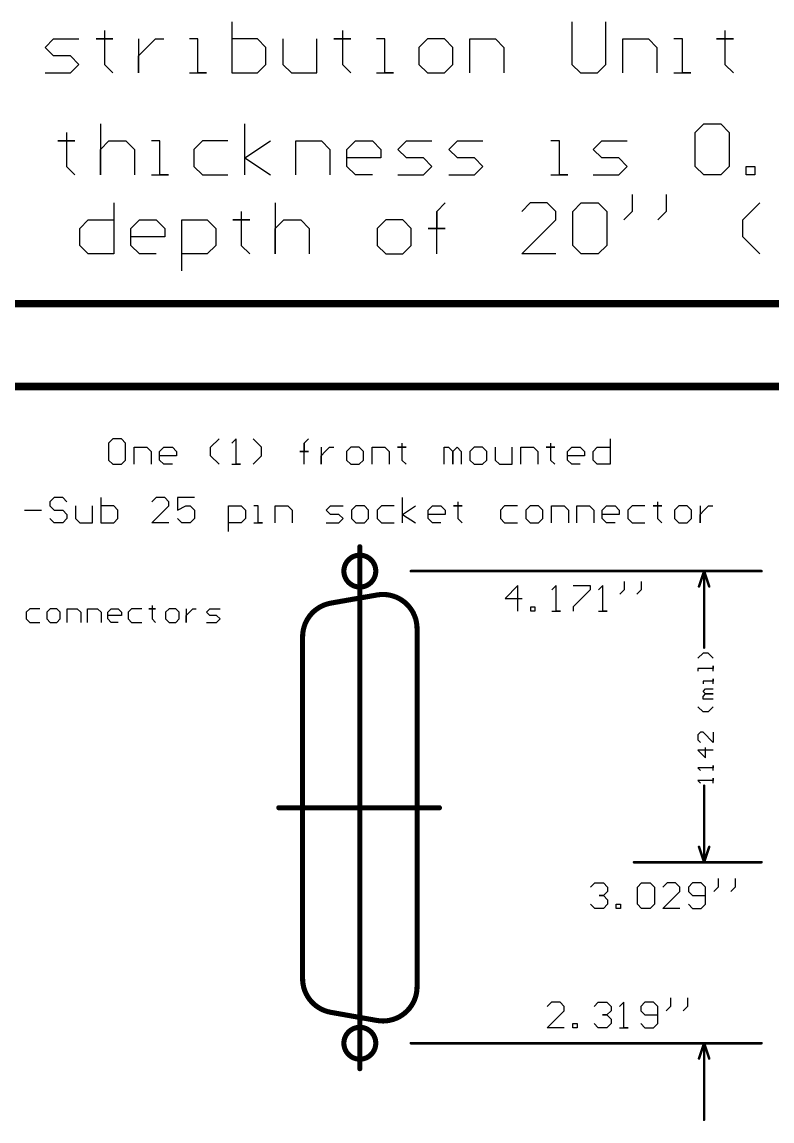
# Model space of a CAD drawing. Extents: x 0 to 21.5, y 0.4 to 8.3.
# Drawn here: x 8.675 to 11.616, y 4.014 to 8.325 of the extents above; entities that cross this region are included whole.
import ezdxf

# ---------------------------------------------------------------- set-up
doc = ezdxf.new("R2010")
doc.units = 0
doc.header["$MEASUREMENT"] = 0
for name, color, linetype in [('MECHANICAL1', 6, 'CONTINUOUS'), ('TOPLAYER', 1, 'CONTINUOUS'), ('TOPOVERLAY', 2, 'CONTINUOUS')]:
    doc.layers.add(name, color=color, linetype=linetype)

msp = doc.modelspace()

# ---------------------------------------------------------------- linework, layer by layer
at = {"layer": 'MECHANICAL1'}
for p, q in [((9.4986, 8.3249), (9.4986, 8.125)), ((10.8315, 8.3249), (10.8315, 8.1583)), ((10.9648, 8.1583), (10.9648, 8.3249)), ((8.9988, 8.2916), (8.9988, 8.2583)), ((9.9318, 8.2916), (9.9318, 8.2583)), ((11.4313, 8.2916), (11.4313, 8.2583)), ((8.7655, 8.225), (8.7988, 8.2583)), ((8.7988, 8.2583), (8.8988, 8.2583)), ((8.9988, 8.2583), (8.9655, 8.2583)), ((8.9655, 8.2583), (9.0321, 8.2583)), ((9.0321, 8.2583), (8.9988, 8.2583)), ((8.9988, 8.2583), (8.9988, 8.1583)), ((9.1321, 8.2583), (9.1321, 8.125)), ((9.1654, 8.225), (9.1987, 8.2583)), ((9.1987, 8.2583), (9.232, 8.2583)), ((9.3653, 8.2583), (9.332, 8.2583)), ((9.3653, 8.125), (9.3653, 8.2583)), ((9.5986, 8.2583), (9.4986, 8.2583)), ((9.6319, 8.225), (9.5986, 8.2583)), ((9.6985, 8.2583), (9.6985, 8.1583)), ((9.8318, 8.125), (9.8318, 8.2583)), ((9.9318, 8.2583), (9.8985, 8.2583)), ((9.8985, 8.2583), (9.9651, 8.2583)), ((9.9651, 8.2583), (9.9318, 8.2583)), ((9.9318, 8.2583), (9.9318, 8.1583)), ((10.0984, 8.2583), (10.0651, 8.2583)), ((10.0984, 8.125), (10.0984, 8.2583)), ((10.265, 8.2583), (10.2317, 8.225)), ((10.3317, 8.2583), (10.265, 8.2583)), ((10.365, 8.225), (10.3317, 8.2583)), ((10.4316, 8.125), (10.4316, 8.2583)), ((10.4316, 8.2583), (10.5316, 8.2583)), ((10.5316, 8.2583), (10.5649, 8.225)), ((11.0314, 8.125), (11.0314, 8.2583)), ((11.0314, 8.2583), (11.1314, 8.2583)), ((11.1314, 8.2583), (11.1647, 8.225)), ((11.2647, 8.2583), (11.2314, 8.2583)), ((11.2647, 8.125), (11.2647, 8.2583)), ((11.4313, 8.2583), (11.398, 8.2583)), ((11.398, 8.2583), (11.4646, 8.2583)), ((11.4646, 8.2583), (11.4313, 8.2583)), ((11.4313, 8.2583), (11.4313, 8.1583)), ((8.7988, 8.1916), (8.7655, 8.225)), ((8.8655, 8.1916), (8.7988, 8.1916)), ((8.8988, 8.1583), (8.8655, 8.1916)), ((9.1321, 8.1916), (9.1654, 8.225)), ((9.1321, 8.125), (9.1321, 8.1916)), ((9.6319, 8.1916), (9.6319, 8.225)), ((9.6319, 8.1583), (9.6319, 8.1916)), ((10.2317, 8.225), (10.2317, 8.1583)), ((10.365, 8.1583), (10.365, 8.225)), ((10.5649, 8.225), (10.5649, 8.125)), ((11.1647, 8.225), (11.1647, 8.125)), ((8.8655, 8.125), (8.8988, 8.1583)), ((8.9988, 8.1583), (9.0321, 8.125)), ((9.5986, 8.125), (9.6319, 8.1583)), ((9.6985, 8.1583), (9.7319, 8.125)), ((9.9318, 8.1583), (9.9651, 8.125)), ((10.2317, 8.1583), (10.265, 8.125)), ((10.3317, 8.125), (10.365, 8.1583)), ((10.8315, 8.1583), (10.8648, 8.125)), ((10.9315, 8.125), (10.9648, 8.1583)), ((11.4313, 8.1583), (11.4646, 8.125)), ((8.7655, 8.125), (8.8655, 8.125)), ((9.332, 8.125), (9.3986, 8.125)), ((9.3986, 8.125), (9.3653, 8.125)), ((9.4986, 8.125), (9.5986, 8.125)), ((9.7319, 8.125), (9.8318, 8.125)), ((10.0651, 8.125), (10.1317, 8.125)), ((10.1317, 8.125), (10.0984, 8.125)), ((10.265, 8.125), (10.3317, 8.125)), ((10.8648, 8.125), (10.9315, 8.125)), ((11.2314, 8.125), (11.298, 8.125)), ((11.298, 8.125), (11.2647, 8.125)), ((8.8496, 7.8916), (8.8496, 7.8583)), ((8.9829, 7.9249), (8.9829, 7.725)), ((9.5494, 7.725), (9.5494, 7.9249)), ((11.3155, 7.8916), (11.3488, 7.9249)), ((11.3155, 7.7583), (11.3155, 7.8916)), ((11.3488, 7.9249), (11.4154, 7.9249)), ((11.4154, 7.9249), (11.4488, 7.8916)), ((11.4488, 7.8916), (11.4488, 7.7583)), ((8.8496, 7.8583), (8.8163, 7.8583)), ((8.8163, 7.8583), (8.8829, 7.8583)), ((8.8829, 7.8583), (8.8496, 7.8583)), ((8.8496, 7.8583), (8.8496, 7.7583)), ((8.9829, 7.825), (9.0162, 7.8583)), ((9.0162, 7.8583), (9.0829, 7.8583)), ((9.0829, 7.8583), (9.1162, 7.825)), ((9.2162, 7.8583), (9.1828, 7.8583)), ((9.2162, 7.725), (9.2162, 7.8583)), ((9.3828, 7.8583), (9.3495, 7.825)), ((9.4827, 7.8583), (9.3828, 7.8583)), ((9.5494, 7.7916), (9.6494, 7.8583)), ((9.7493, 7.725), (9.7493, 7.8583)), ((9.7493, 7.8583), (9.8493, 7.8583)), ((9.8493, 7.8583), (9.8826, 7.825)), ((9.9493, 7.825), (9.9826, 7.8583)), ((9.9826, 7.8583), (10.0492, 7.8583)), ((10.0492, 7.8583), (10.0825, 7.825)), ((10.1492, 7.825), (10.1825, 7.8583)), ((10.1825, 7.8583), (10.2825, 7.8583)), ((10.3491, 7.825), (10.3825, 7.8583)), ((10.3825, 7.8583), (10.4824, 7.8583)), ((10.7823, 7.8583), (10.749, 7.8583)), ((10.7823, 7.725), (10.7823, 7.8583)), ((10.9156, 7.825), (10.9489, 7.8583)), ((10.9489, 7.8583), (11.0489, 7.8583)), ((8.9829, 7.725), (8.9829, 7.825)), ((9.1162, 7.825), (9.1162, 7.725)), ((9.3495, 7.825), (9.3495, 7.7583)), ((9.8826, 7.825), (9.8826, 7.725)), ((9.9493, 7.7583), (9.9493, 7.825)), ((10.0825, 7.825), (10.0825, 7.7916)), ((10.1825, 7.7916), (10.1492, 7.825)), ((10.3825, 7.7916), (10.3491, 7.825)), ((10.9489, 7.7916), (10.9156, 7.825)), ((9.5494, 7.7916), (9.6494, 7.725)), ((10.0825, 7.7916), (9.9493, 7.7916)), ((10.2492, 7.7916), (10.1825, 7.7916)), ((10.2825, 7.7583), (10.2492, 7.7916)), ((10.4491, 7.7916), (10.3825, 7.7916)), ((10.4824, 7.7583), (10.4491, 7.7916)), ((11.0156, 7.7916), (10.9489, 7.7916)), ((11.0489, 7.7583), (11.0156, 7.7916)), ((8.8496, 7.7583), (8.8829, 7.725)), ((9.1828, 7.725), (9.2495, 7.725)), ((9.2495, 7.725), (9.2162, 7.725)), ((9.3495, 7.7583), (9.3828, 7.725)), ((9.3828, 7.725), (9.4827, 7.725)), ((9.9826, 7.725), (9.9493, 7.7583)), ((10.0492, 7.725), (9.9826, 7.725)), ((10.1492, 7.725), (10.2492, 7.725)), ((10.2492, 7.725), (10.2825, 7.7583)), ((10.3491, 7.725), (10.4491, 7.725)), ((10.4491, 7.725), (10.4824, 7.7583)), ((10.749, 7.725), (10.8156, 7.725)), ((10.8156, 7.725), (10.7823, 7.725)), ((10.9156, 7.725), (11.0156, 7.725)), ((11.0156, 7.725), (11.0489, 7.7583)), ((11.3488, 7.725), (11.3155, 7.7583)), ((11.4154, 7.725), (11.3488, 7.725)), ((11.4488, 7.7583), (11.4154, 7.725)), ((11.5154, 7.725), (11.5154, 7.7583)), ((11.5154, 7.7583), (11.5487, 7.7583)), ((11.5487, 7.725), (11.5154, 7.725)), ((11.5487, 7.7583), (11.5487, 7.725)), ((11.0681, 7.6483), (11.0681, 7.5816)), ((11.2014, 7.6483), (11.2014, 7.5816)), ((9.0354, 7.6149), (9.0354, 7.415)), ((9.6685, 7.6149), (9.6685, 7.415)), ((10.3016, 7.5816), (10.335, 7.6149)), ((10.6682, 7.6149), (10.6349, 7.5816)), ((10.7348, 7.6149), (10.6682, 7.6149)), ((10.7682, 7.5816), (10.7348, 7.6149)), ((10.8348, 7.5816), (10.8681, 7.6149)), ((10.8681, 7.6149), (10.9348, 7.6149)), ((10.9348, 7.6149), (10.9681, 7.5816)), ((11.5013, 7.5483), (11.5679, 7.6149)), ((8.9021, 7.515), (8.9354, 7.5483)), ((8.9354, 7.5483), (9.0354, 7.5483)), ((9.102, 7.515), (9.1354, 7.5483)), ((9.1354, 7.5483), (9.202, 7.5483)), ((9.202, 7.5483), (9.2353, 7.515)), ((9.302, 7.3484), (9.302, 7.5483)), ((9.302, 7.5483), (9.4019, 7.5483)), ((9.4019, 7.5483), (9.4353, 7.515)), ((9.5352, 7.5483), (9.5019, 7.5483)), ((9.5019, 7.5483), (9.5685, 7.5483)), ((9.5352, 7.5816), (9.5352, 7.5483)), ((9.5685, 7.5483), (9.5352, 7.5483)), ((9.5352, 7.5483), (9.5352, 7.4483)), ((9.6685, 7.515), (9.7018, 7.5483)), ((9.7018, 7.5483), (9.7685, 7.5483)), ((9.7685, 7.5483), (9.8018, 7.515)), ((10.1017, 7.5483), (10.0684, 7.515)), ((10.1684, 7.5483), (10.1017, 7.5483)), ((10.2017, 7.515), (10.1684, 7.5483)), ((10.3016, 7.415), (10.3016, 7.5816)), ((10.3016, 7.5816), (10.3016, 7.515)), ((10.3016, 7.515), (10.3016, 7.5816)), ((10.6349, 7.415), (10.7682, 7.5483)), ((10.7682, 7.5483), (10.7682, 7.5816)), ((10.8348, 7.4483), (10.8348, 7.5816)), ((10.9681, 7.5816), (10.9681, 7.4483)), ((11.0681, 7.5816), (11.0347, 7.5483)), ((11.2014, 7.5816), (11.168, 7.5483)), ((11.5013, 7.4816), (11.5013, 7.5483)), ((8.9021, 7.4483), (8.9021, 7.515)), ((9.102, 7.4483), (9.102, 7.515)), ((9.2353, 7.515), (9.2353, 7.4816)), ((9.4353, 7.515), (9.4353, 7.4483)), ((9.6685, 7.415), (9.6685, 7.515)), ((9.8018, 7.515), (9.8018, 7.415)), ((10.0684, 7.515), (10.0684, 7.4483)), ((10.2017, 7.4483), (10.2017, 7.515)), ((10.3016, 7.515), (10.2683, 7.515)), ((10.2683, 7.515), (10.335, 7.515)), ((10.335, 7.515), (10.3016, 7.515)), ((9.2353, 7.4816), (9.102, 7.4816)), ((11.5679, 7.415), (11.5013, 7.4816)), ((8.9354, 7.415), (8.9021, 7.4483)), ((9.0354, 7.415), (8.9354, 7.415)), ((9.1354, 7.415), (9.102, 7.4483)), ((9.202, 7.415), (9.1354, 7.415)), ((9.4019, 7.415), (9.302, 7.415)), ((9.4353, 7.4483), (9.4019, 7.415)), ((9.5352, 7.4483), (9.5685, 7.415)), ((10.0684, 7.4483), (10.1017, 7.415)), ((10.1017, 7.415), (10.1684, 7.415)), ((10.1684, 7.415), (10.2017, 7.4483)), ((10.7682, 7.415), (10.6349, 7.415)), ((10.8681, 7.415), (10.8348, 7.4483)), ((10.9348, 7.415), (10.8681, 7.415)), ((10.9681, 7.4483), (10.9348, 7.415)), ((11.0365, 6.1306), (11.0365, 6.0973)), ((11.1032, 6.1306), (11.1032, 6.0973)), ((10.62, 6.114), (10.57, 6.064)), ((10.62, 6.014), (10.62, 6.114)), ((10.7699, 6.114), (10.7533, 6.0973)), ((10.7699, 6.014), (10.7699, 6.114)), ((10.8366, 6.114), (10.9032, 6.114)), ((10.9032, 6.0973), (10.8366, 6.0307)), ((10.9032, 6.114), (10.9032, 6.0973)), ((10.9532, 6.114), (10.9365, 6.0973)), ((10.9532, 6.014), (10.9532, 6.114)), ((11.0365, 6.0973), (11.0199, 6.0806)), ((11.1032, 6.0973), (11.0865, 6.0806)), ((10.57, 6.064), (10.6366, 6.064)), ((10.67, 6.014), (10.67, 6.0307)), ((10.67, 6.0307), (10.6866, 6.0307)), ((10.6866, 6.014), (10.67, 6.014)), ((10.6866, 6.0307), (10.6866, 6.014)), ((10.7533, 6.014), (10.7866, 6.014)), ((10.7866, 6.014), (10.7699, 6.014)), ((10.8366, 6.0307), (10.8366, 6.014)), ((10.9365, 6.014), (10.9699, 6.014)), ((10.9699, 6.014), (10.9532, 6.014)), ((11.346, 5.8489), (11.326, 5.8289)), ((11.366, 5.8489), (11.346, 5.8489)), ((11.386, 5.8289), (11.366, 5.8489)), ((11.386, 5.7889), (11.326, 5.7889)), ((11.326, 5.7889), (11.326, 5.7789)), ((11.386, 5.7789), (11.386, 5.7989)), ((11.386, 5.7989), (11.386, 5.7889)), ((11.386, 5.739), (11.346, 5.739)), ((11.346, 5.739), (11.346, 5.729)), ((11.386, 5.729), (11.386, 5.7489)), ((11.386, 5.7489), (11.386, 5.739)), ((11.346, 5.699), (11.356, 5.709)), ((11.356, 5.689), (11.346, 5.699)), ((11.356, 5.709), (11.386, 5.709)), ((11.346, 5.679), (11.356, 5.689)), ((11.346, 5.669), (11.346, 5.679)), ((11.386, 5.669), (11.346, 5.669)), ((11.356, 5.689), (11.386, 5.689)), ((11.386, 5.689), (11.356, 5.689)), ((11.346, 5.619), (11.326, 5.639)), ((11.366, 5.619), (11.346, 5.619)), ((11.386, 5.639), (11.366, 5.619)), ((11.336, 5.539), (11.326, 5.529)), ((11.326, 5.529), (11.326, 5.509)), ((11.346, 5.539), (11.336, 5.539)), ((11.386, 5.499), (11.346, 5.539)), ((11.386, 5.539), (11.386, 5.499)), ((11.326, 5.509), (11.336, 5.499)), ((11.356, 5.4391), (11.356, 5.479)), ((11.386, 5.469), (11.326, 5.469)), ((11.326, 5.469), (11.356, 5.4391)), ((11.386, 5.3991), (11.326, 5.3991)), ((11.326, 5.3991), (11.336, 5.3891)), ((11.386, 5.3891), (11.386, 5.4091)), ((11.386, 5.4091), (11.386, 5.3991)), ((11.386, 5.3491), (11.326, 5.3491)), ((11.326, 5.3491), (11.336, 5.3391)), ((11.386, 5.3391), (11.386, 5.3591)), ((11.386, 5.3591), (11.386, 5.3491)), ((11.4048, 4.9646), (11.4048, 4.9313)), ((11.4715, 4.9646), (11.4715, 4.9313)), ((10.905, 4.9313), (10.9217, 4.948)), ((10.9217, 4.948), (10.955, 4.948)), ((10.955, 4.948), (10.9716, 4.9313)), ((10.9716, 4.9146), (10.955, 4.898)), ((10.9716, 4.9313), (10.9716, 4.9146)), ((11.0883, 4.9313), (11.1049, 4.948)), ((11.0883, 4.8647), (11.0883, 4.9313)), ((11.1049, 4.948), (11.1383, 4.948)), ((11.1383, 4.948), (11.1549, 4.9313)), ((11.1549, 4.9313), (11.1549, 4.8647)), ((11.2049, 4.948), (11.1882, 4.9313)), ((11.1882, 4.848), (11.2549, 4.9146)), ((11.2382, 4.948), (11.2049, 4.948)), ((11.2549, 4.9313), (11.2382, 4.948)), ((11.2549, 4.9146), (11.2549, 4.9313)), ((11.3049, 4.948), (11.2882, 4.9313)), ((11.2882, 4.9313), (11.2882, 4.9146)), ((11.2882, 4.9146), (11.3049, 4.898)), ((11.3382, 4.948), (11.3049, 4.948)), ((11.3549, 4.9313), (11.3382, 4.948)), ((11.3549, 4.8647), (11.3549, 4.9313)), ((11.4048, 4.9313), (11.3882, 4.9146)), ((11.4715, 4.9313), (11.4548, 4.9146)), ((10.955, 4.898), (10.9383, 4.898)), ((10.9383, 4.898), (10.955, 4.898)), ((10.955, 4.898), (10.9716, 4.8813)), ((10.9716, 4.8813), (10.9716, 4.8647)), ((11.3049, 4.898), (11.3549, 4.898)), ((10.9217, 4.848), (10.905, 4.8647)), ((10.955, 4.848), (10.9217, 4.848)), ((10.9716, 4.8647), (10.955, 4.848)), ((11.005, 4.848), (11.005, 4.8647)), ((11.005, 4.8647), (11.0216, 4.8647)), ((11.0216, 4.848), (11.005, 4.848)), ((11.0216, 4.8647), (11.0216, 4.848)), ((11.1049, 4.848), (11.0883, 4.8647)), ((11.1383, 4.848), (11.1049, 4.848)), ((11.1549, 4.8647), (11.1383, 4.848)), ((11.2549, 4.848), (11.1882, 4.848)), ((11.2882, 4.8647), (11.3049, 4.848)), ((11.3049, 4.848), (11.3382, 4.848)), ((11.3382, 4.848), (11.3549, 4.8647)), ((11.2182, 4.4966), (11.2182, 4.4633)), ((11.2848, 4.4966), (11.2848, 4.4633)), ((10.7517, 4.48), (10.735, 4.4633)), ((10.735, 4.38), (10.8016, 4.4466)), ((10.785, 4.48), (10.7517, 4.48)), ((10.8016, 4.4633), (10.785, 4.48)), ((10.8016, 4.4466), (10.8016, 4.4633)), ((10.9183, 4.4633), (10.9349, 4.48)), ((10.9349, 4.48), (10.9683, 4.48)), ((10.9683, 4.48), (10.9849, 4.4633)), ((10.9849, 4.4466), (10.9683, 4.43)), ((10.9849, 4.4633), (10.9849, 4.4466)), ((11.0349, 4.48), (11.0182, 4.4633)), ((11.0349, 4.38), (11.0349, 4.48)), ((11.1182, 4.48), (11.1015, 4.4633)), ((11.1015, 4.4633), (11.1015, 4.4466)), ((11.1015, 4.4466), (11.1182, 4.43)), ((11.1515, 4.48), (11.1182, 4.48)), ((11.1682, 4.4633), (11.1515, 4.48)), ((11.1682, 4.3967), (11.1682, 4.4633)), ((11.2182, 4.4633), (11.2015, 4.4466)), ((11.2848, 4.4633), (11.2682, 4.4466)), ((10.9683, 4.43), (10.9516, 4.43)), ((10.9516, 4.43), (10.9683, 4.43)), ((10.9683, 4.43), (10.9849, 4.4133)), ((10.9849, 4.4133), (10.9849, 4.3967)), ((11.1182, 4.43), (11.1682, 4.43)), ((10.8016, 4.38), (10.735, 4.38)), ((10.835, 4.38), (10.835, 4.3967)), ((10.835, 4.3967), (10.8516, 4.3967)), ((10.8516, 4.38), (10.835, 4.38)), ((10.8516, 4.3967), (10.8516, 4.38)), ((10.9349, 4.38), (10.9183, 4.3967)), ((10.9683, 4.38), (10.9349, 4.38)), ((10.9849, 4.3967), (10.9683, 4.38)), ((11.0182, 4.38), (11.0516, 4.38)), ((11.0516, 4.38), (11.0349, 4.38)), ((11.1015, 4.3967), (11.1182, 4.38)), ((11.1182, 4.38), (11.1515, 4.38)), ((11.1515, 4.38), (11.1682, 4.3967))]:
    msp.add_line(p, q, dxfattribs=at)
for points, const_width in [([(2, 7.22), (18.73, 7.22)], 0.03), ([(2.12, 6.895), (18.61, 6.895)], 0.03), ([(10, 4.2192), (10, 6.2665)], 0.02), ([(10.2, 6.171), (11.575, 6.171)], 0.01), ([(11.33, 6.111), (11.35, 6.171)], 0.01), ([(11.34, 6.171), (11.36, 6.171)], 0.01), ([(11.35, 5.8709), (11.35, 6.171)], 0.01), ([(11.35, 6.171), (11.37, 6.111)], 0.01), ([(9.8862, 6.0454), (10.0673, 6.0773)], 0.02), ([(10.2244, 4.5402), (10.2244, 5.9455)], 0.02), ([(9.7756, 4.5721), (9.7756, 5.9136)], 0.02), ([(11.35, 5.029), (11.35, 5.3291)], 0.01), ([(9.6823, 5.2428), (10.3122, 5.2428)], 0.02), ([(11.33, 5.089), (11.35, 5.029)], 0.01), ([(11.35, 5.029), (11.37, 5.089)], 0.01), ([(11.075, 5.029), (11.575, 5.029)], 0.01), ([(11.34, 5.029), (11.36, 5.029)], 0.01), ([(9.8862, 4.4403), (10.0673, 4.4083)], 0.02), ([(10.2, 4.319), (11.575, 4.319)], 0.01), ([(11.33, 4.259), (11.35, 4.319)], 0.01), ([(11.34, 4.319), (11.36, 4.319)], 0.01), ([(11.35, 4.0189), (11.35, 4.319)], 0.01), ([(11.35, 4.319), (11.37, 4.259)], 0.01)]:
    msp.add_lwpolyline(points, dxfattribs=dict(at, const_width=const_width))
for points, const_width in [([(9.995, 6.2665, 1), (10.005, 6.2665, 1)], 0.01), ([(10.0625, 6.171, 1), (9.9375, 6.171, 1)], 0.02), ([(9.9325, 6.171, 1), (9.9425, 6.171, 1)], 0.01), ([(10.0575, 6.171, 1), (10.0675, 6.171, 1)], 0.01), ([(10.1975, 6.171, 1), (10.2025, 6.171, 1)], 0.005), ([(11.3375, 6.171, 1), (11.3425, 6.171, 1)], 0.005), ([(11.3475, 6.171, 1), (11.3525, 6.171, 1)], 0.005), ([(11.3475, 6.171, 1), (11.3525, 6.171, 1)], 0.005), ([(11.3475, 6.171, 1), (11.3525, 6.171, 1)], 0.005), ([(11.3575, 6.171, 1), (11.3625, 6.171, 1)], 0.005), ([(11.5725, 6.171, 1), (11.5775, 6.171, 1)], 0.005), ([(10.0623, 6.0773, 1), (10.0723, 6.0773, 1)], 0.01), ([(10.0623, 6.0773, 1), (10.0723, 6.0773, 1)], 0.01), ([(11.3275, 6.111, 1), (11.3325, 6.111, 1)], 0.005), ([(11.3675, 6.111, 1), (11.3725, 6.111, 1)], 0.005), ([(9.8812, 6.0454, 1), (9.8912, 6.0454, 1)], 0.01), ([(9.8812, 6.0454, 1), (9.8912, 6.0454, 1)], 0.01), ([(10.2194, 5.9455, 1), (10.2294, 5.9455, 1)], 0.01), ([(10.2194, 5.9455, 1), (10.2294, 5.9455, 1)], 0.01), ([(9.7706, 5.9136, 1), (9.7806, 5.9136, 1)], 0.01), ([(9.7706, 5.9136, 1), (9.7806, 5.9136, 1)], 0.01), ([(11.3475, 5.8709, 1), (11.3525, 5.8709, 1)], 0.005), ([(11.3475, 5.3291, 1), (11.3525, 5.3291, 1)], 0.005), ([(9.6773, 5.2428, 1), (9.6873, 5.2428, 1)], 0.01), ([(10.3072, 5.2428, 1), (10.3172, 5.2428, 1)], 0.01), ([(11.3275, 5.089, 1), (11.3325, 5.089, 1)], 0.005), ([(11.3675, 5.089, 1), (11.3725, 5.089, 1)], 0.005), ([(11.0725, 5.029, 1), (11.0775, 5.029, 1)], 0.005), ([(11.3375, 5.029, 1), (11.3425, 5.029, 1)], 0.005), ([(11.3475, 5.029, 1), (11.3525, 5.029, 1)], 0.005), ([(11.3475, 5.029, 1), (11.3525, 5.029, 1)], 0.005), ([(11.3475, 5.029, 1), (11.3525, 5.029, 1)], 0.005), ([(11.3575, 5.029, 1), (11.3625, 5.029, 1)], 0.005), ([(11.5725, 5.029, 1), (11.5775, 5.029, 1)], 0.005), ([(9.7706, 4.5721, 1), (9.7806, 4.5721, 1)], 0.01), ([(9.7706, 4.5721, 1), (9.7806, 4.5721, 1)], 0.01), ([(10.2194, 4.5402, 1), (10.2294, 4.5402, 1)], 0.01), ([(10.2194, 4.5402, 1), (10.2294, 4.5402, 1)], 0.01), ([(9.8812, 4.4403, 1), (9.8912, 4.4403, 1)], 0.01), ([(9.8812, 4.4403, 1), (9.8912, 4.4403, 1)], 0.01), ([(10.0623, 4.4083, 1), (10.0723, 4.4083, 1)], 0.01), ([(10.0623, 4.4083, 1), (10.0723, 4.4083, 1)], 0.01), ([(10.0625, 4.319, 1), (9.9375, 4.319, 1)], 0.02), ([(9.9325, 4.319, 1), (9.9425, 4.319, 1)], 0.01), ([(10.0575, 4.319, 1), (10.0675, 4.319, 1)], 0.01), ([(10.1975, 4.319, 1), (10.2025, 4.319, 1)], 0.005), ([(11.3375, 4.319, 1), (11.3425, 4.319, 1)], 0.005), ([(11.3475, 4.319, 1), (11.3525, 4.319, 1)], 0.005), ([(11.3475, 4.319, 1), (11.3525, 4.319, 1)], 0.005), ([(11.3475, 4.319, 1), (11.3525, 4.319, 1)], 0.005), ([(11.3575, 4.319, 1), (11.3625, 4.319, 1)], 0.005), ([(11.5725, 4.319, 1), (11.5775, 4.319, 1)], 0.005), ([(9.995, 4.2192, 1), (10.005, 4.2192, 1)], 0.01), ([(11.3275, 4.259, 1), (11.3325, 4.259, 1)], 0.005), ([(11.3675, 4.259, 1), (11.3725, 4.259, 1)], 0.005), ([(11.3475, 4.0189, 1), (11.3525, 4.0189, 1)], 0.005)]:
    msp.add_lwpolyline(points, format="xyb", close=True, dxfattribs=dict(at, const_width=const_width))
at = {"layer": 'MECHANICAL1', "const_width": 0.02}
for points in [[(10.0673, 6.0773, -0.466308), (10.2244, 5.9455)], [(9.7756, 5.9136, -0.36397), (9.8862, 6.0454)], [(9.8862, 4.4403, -0.36397), (9.7756, 4.5721)], [(10.2244, 4.5402, -0.466308), (10.0673, 4.4083)]]:
    msp.add_lwpolyline(points, format="xyb", dxfattribs=at)
at = {"layer": 'TOPLAYER'}
for p, q in [((9.1853, 6.0366), (9.1853, 6.0233)), ((8.7055, 6.0233), (8.6921, 6.01)), ((8.6921, 6.01), (8.6921, 5.9833)), ((8.7455, 6.0233), (8.7055, 6.0233)), ((8.7854, 6.0233), (8.7721, 6.01)), ((8.7721, 6.01), (8.7721, 5.9833)), ((8.8121, 6.0233), (8.7854, 6.0233)), ((8.8254, 6.01), (8.8121, 6.0233)), ((8.8254, 5.9833), (8.8254, 6.01)), ((8.8521, 5.97), (8.8521, 6.0233)), ((8.8521, 6.0233), (8.8921, 6.0233)), ((8.8921, 6.0233), (8.9054, 6.01)), ((8.9054, 6.01), (8.9054, 5.97)), ((8.9321, 5.97), (8.9321, 6.0233)), ((8.9321, 6.0233), (8.972, 6.0233)), ((8.972, 6.0233), (8.9854, 6.01)), ((8.9854, 6.01), (8.9854, 5.97)), ((9.012, 6.01), (9.0254, 6.0233)), ((9.012, 5.9833), (9.012, 6.01)), ((9.0654, 5.9967), (9.012, 5.9967)), ((9.0254, 6.0233), (9.052, 6.0233)), ((9.052, 6.0233), (9.0654, 6.01)), ((9.0654, 6.01), (9.0654, 5.9967)), ((9.1053, 6.0233), (9.092, 6.01)), ((9.092, 6.01), (9.092, 5.9833)), ((9.1453, 6.0233), (9.1053, 6.0233)), ((9.1853, 6.0233), (9.172, 6.0233)), ((9.172, 6.0233), (9.1986, 6.0233)), ((9.1986, 6.0233), (9.1853, 6.0233)), ((9.1853, 6.0233), (9.1853, 5.9833)), ((9.252, 6.0233), (9.2386, 6.01)), ((9.2386, 6.01), (9.2386, 5.9833)), ((9.2786, 6.0233), (9.252, 6.0233)), ((9.2919, 6.01), (9.2786, 6.0233)), ((9.2919, 5.9833), (9.2919, 6.01)), ((9.3186, 6.0233), (9.3186, 5.97)), ((9.3186, 5.9967), (9.3319, 6.01)), ((9.3186, 5.97), (9.3186, 5.9967)), ((9.3319, 6.01), (9.3453, 6.0233)), ((9.3453, 6.0233), (9.3586, 6.0233)), ((9.3986, 6.01), (9.4119, 6.0233)), ((9.4119, 5.9967), (9.3986, 6.01)), ((9.4119, 6.0233), (9.4519, 6.0233)), ((9.4386, 5.9967), (9.4119, 5.9967)), ((9.4519, 5.9833), (9.4386, 5.9967)), ((8.6921, 5.9833), (8.7055, 5.97)), ((8.7055, 5.97), (8.7455, 5.97)), ((8.7721, 5.9833), (8.7854, 5.97)), ((8.7854, 5.97), (8.8121, 5.97)), ((8.8121, 5.97), (8.8254, 5.9833)), ((9.0254, 5.97), (9.012, 5.9833)), ((9.052, 5.97), (9.0254, 5.97)), ((9.092, 5.9833), (9.1053, 5.97)), ((9.1053, 5.97), (9.1453, 5.97)), ((9.1853, 5.9833), (9.1986, 5.97)), ((9.2386, 5.9833), (9.252, 5.97)), ((9.252, 5.97), (9.2786, 5.97)), ((9.2786, 5.97), (9.2919, 5.9833)), ((9.3986, 5.97), (9.4386, 5.97)), ((9.4386, 5.97), (9.4519, 5.9833))]:
    msp.add_line(p, q, dxfattribs=at)
at = {"layer": 'TOPOVERLAY'}
for p, q in [((9.0317, 6.69), (9.015, 6.6733)), ((9.065, 6.69), (9.0317, 6.69)), ((9.0816, 6.6733), (9.065, 6.69)), ((9.4149, 6.6566), (9.4482, 6.69)), ((9.5148, 6.69), (9.4982, 6.6733)), ((9.5148, 6.59), (9.5148, 6.69)), ((9.6148, 6.6566), (9.5815, 6.69)), ((9.7814, 6.6733), (9.7981, 6.69)), ((10.981, 6.69), (10.981, 6.59)), ((9.015, 6.6733), (9.015, 6.6067)), ((9.0816, 6.6067), (9.0816, 6.6733)), ((9.115, 6.59), (9.115, 6.6566)), ((9.115, 6.6566), (9.165, 6.6566)), ((9.165, 6.6566), (9.1816, 6.64)), ((9.1816, 6.64), (9.1816, 6.59)), ((9.2149, 6.64), (9.2316, 6.6566)), ((9.2149, 6.6067), (9.2149, 6.64)), ((9.2316, 6.6566), (9.2649, 6.6566)), ((9.2649, 6.6566), (9.2816, 6.64)), ((9.2816, 6.64), (9.2816, 6.6233)), ((9.4149, 6.6233), (9.4149, 6.6566)), ((9.6148, 6.6233), (9.6148, 6.6566)), ((9.7814, 6.64), (9.7648, 6.64)), ((9.7648, 6.64), (9.7981, 6.64)), ((9.7814, 6.59), (9.7814, 6.6733)), ((9.7814, 6.6733), (9.7814, 6.64)), ((9.7814, 6.64), (9.7814, 6.6733)), ((9.7981, 6.64), (9.7814, 6.64)), ((9.8481, 6.6566), (9.8481, 6.59)), ((9.8481, 6.6233), (9.8647, 6.64)), ((9.8647, 6.64), (9.8814, 6.6566)), ((9.8814, 6.6566), (9.898, 6.6566)), ((9.9647, 6.6566), (9.948, 6.64)), ((9.948, 6.64), (9.948, 6.6067)), ((9.998, 6.6566), (9.9647, 6.6566)), ((10.0147, 6.64), (9.998, 6.6566)), ((10.0147, 6.6067), (10.0147, 6.64)), ((10.048, 6.59), (10.048, 6.6566)), ((10.048, 6.6566), (10.098, 6.6566)), ((10.098, 6.6566), (10.1146, 6.64)), ((10.1146, 6.64), (10.1146, 6.59)), ((10.1646, 6.6566), (10.148, 6.6566)), ((10.148, 6.6566), (10.1813, 6.6566)), ((10.1646, 6.6733), (10.1646, 6.6566)), ((10.1813, 6.6566), (10.1646, 6.6566)), ((10.1646, 6.6566), (10.1646, 6.6067)), ((10.3312, 6.59), (10.3312, 6.6566)), ((10.3312, 6.6566), (10.3479, 6.6566)), ((10.3479, 6.6566), (10.3646, 6.64)), ((10.3646, 6.64), (10.3812, 6.6566)), ((10.3646, 6.64), (10.3646, 6.59)), ((10.3646, 6.59), (10.3646, 6.64)), ((10.3812, 6.6566), (10.3979, 6.64)), ((10.3979, 6.64), (10.3979, 6.59)), ((10.4479, 6.6566), (10.4312, 6.64)), ((10.4312, 6.64), (10.4312, 6.6067)), ((10.4812, 6.6566), (10.4479, 6.6566)), ((10.4979, 6.64), (10.4812, 6.6566)), ((10.4979, 6.6067), (10.4979, 6.64)), ((10.5312, 6.6566), (10.5312, 6.6067)), ((10.5978, 6.59), (10.5978, 6.6566)), ((10.6311, 6.59), (10.6311, 6.6566)), ((10.6311, 6.6566), (10.6811, 6.6566)), ((10.6811, 6.6566), (10.6978, 6.64)), ((10.6978, 6.64), (10.6978, 6.59)), ((10.7478, 6.6566), (10.7311, 6.6566)), ((10.7311, 6.6566), (10.7644, 6.6566)), ((10.7478, 6.6733), (10.7478, 6.6566)), ((10.7644, 6.6566), (10.7478, 6.6566)), ((10.7478, 6.6566), (10.7478, 6.6067)), ((10.8144, 6.64), (10.8311, 6.6566)), ((10.8144, 6.6067), (10.8144, 6.64)), ((10.8311, 6.6566), (10.8644, 6.6566)), ((10.8644, 6.6566), (10.8811, 6.64)), ((10.8811, 6.64), (10.8811, 6.6233)), ((10.9144, 6.64), (10.931, 6.6566)), ((10.9144, 6.6067), (10.9144, 6.64)), ((10.931, 6.6566), (10.981, 6.6566)), ((9.015, 6.6067), (9.0317, 6.59)), ((9.065, 6.59), (9.0816, 6.6067)), ((9.2816, 6.6233), (9.2149, 6.6233)), ((9.2316, 6.59), (9.2149, 6.6067)), ((9.4482, 6.59), (9.4149, 6.6233)), ((9.5815, 6.59), (9.6148, 6.6233)), ((9.8481, 6.59), (9.8481, 6.6233)), ((9.948, 6.6067), (9.9647, 6.59)), ((9.998, 6.59), (10.0147, 6.6067)), ((10.1646, 6.6067), (10.1813, 6.59)), ((10.4312, 6.6067), (10.4479, 6.59)), ((10.4812, 6.59), (10.4979, 6.6067)), ((10.5312, 6.6067), (10.5478, 6.59)), ((10.7478, 6.6067), (10.7644, 6.59)), ((10.8811, 6.6233), (10.8144, 6.6233)), ((10.8311, 6.59), (10.8144, 6.6067)), ((10.931, 6.59), (10.9144, 6.6067)), ((9.0317, 6.59), (9.065, 6.59)), ((9.2649, 6.59), (9.2316, 6.59)), ((9.4982, 6.59), (9.5315, 6.59)), ((9.5315, 6.59), (9.5148, 6.59)), ((9.9647, 6.59), (9.998, 6.59)), ((10.4479, 6.59), (10.4812, 6.59)), ((10.5478, 6.59), (10.5978, 6.59)), ((10.8644, 6.59), (10.8311, 6.59)), ((10.981, 6.59), (10.931, 6.59)), ((8.8016, 6.46), (8.7849, 6.4433)), ((8.7849, 6.4433), (8.7849, 6.4266)), ((8.7849, 6.4266), (8.8016, 6.41)), ((8.8349, 6.46), (8.8016, 6.46)), ((8.8516, 6.4433), (8.8349, 6.46)), ((8.8849, 6.4266), (8.8849, 6.3767)), ((8.9515, 6.36), (8.9515, 6.4266)), ((8.9849, 6.46), (8.9849, 6.36)), ((9.0349, 6.4266), (8.9849, 6.4266)), ((9.0515, 6.41), (9.0349, 6.4266)), ((9.2015, 6.46), (9.1848, 6.4433)), ((9.1848, 6.36), (9.2515, 6.4266)), ((9.2348, 6.46), (9.2015, 6.46)), ((9.2515, 6.4433), (9.2348, 6.46)), ((9.2515, 6.4266), (9.2515, 6.4433)), ((9.3514, 6.46), (9.2848, 6.46)), ((9.2848, 6.46), (9.2848, 6.41)), ((9.2848, 6.41), (9.3181, 6.4266)), ((9.3181, 6.4266), (9.3348, 6.4266)), ((9.3348, 6.4266), (9.3514, 6.41)), ((9.4847, 6.3267), (9.4847, 6.4266)), ((9.4847, 6.4266), (9.5347, 6.4266)), ((9.5347, 6.4266), (9.5514, 6.41)), ((9.6013, 6.4266), (9.5847, 6.4266)), ((9.6013, 6.36), (9.6013, 6.4266)), ((9.668, 6.36), (9.668, 6.4266)), ((9.668, 6.4266), (9.718, 6.4266)), ((9.718, 6.4266), (9.7346, 6.41)), ((9.8679, 6.41), (9.8846, 6.4266)), ((9.8846, 6.4266), (9.9346, 6.4266)), ((9.9845, 6.4266), (9.9679, 6.41)), ((10.0179, 6.4266), (9.9845, 6.4266)), ((10.0345, 6.41), (10.0179, 6.4266)), ((10.0845, 6.4266), (10.0679, 6.41)), ((10.1345, 6.4266), (10.0845, 6.4266)), ((10.1678, 6.36), (10.1678, 6.46)), ((10.1678, 6.3933), (10.2178, 6.4266)), ((10.2678, 6.41), (10.2845, 6.4266)), ((10.2845, 6.4266), (10.3178, 6.4266)), ((10.3178, 6.4266), (10.3344, 6.41)), ((10.3844, 6.4266), (10.3678, 6.4266)), ((10.3678, 6.4266), (10.4011, 6.4266)), ((10.3844, 6.4433), (10.3844, 6.4266)), ((10.4011, 6.4266), (10.3844, 6.4266)), ((10.3844, 6.4266), (10.3844, 6.3767)), ((10.5677, 6.4266), (10.551, 6.41)), ((10.6177, 6.4266), (10.5677, 6.4266)), ((10.6677, 6.4266), (10.651, 6.41)), ((10.701, 6.4266), (10.6677, 6.4266)), ((10.7176, 6.41), (10.701, 6.4266)), ((10.751, 6.36), (10.751, 6.4266)), ((10.751, 6.4266), (10.801, 6.4266)), ((10.801, 6.4266), (10.8176, 6.41)), ((10.8509, 6.36), (10.8509, 6.4266)), ((10.8509, 6.4266), (10.9009, 6.4266)), ((10.9009, 6.4266), (10.9176, 6.41)), ((10.9509, 6.41), (10.9676, 6.4266)), ((10.9676, 6.4266), (11.0009, 6.4266)), ((11.0009, 6.4266), (11.0175, 6.41)), ((11.0675, 6.4266), (11.0509, 6.41)), ((11.1175, 6.4266), (11.0675, 6.4266)), ((11.1675, 6.4266), (11.1508, 6.4266)), ((11.1508, 6.4266), (11.1842, 6.4266)), ((11.1675, 6.4433), (11.1675, 6.4266)), ((11.1842, 6.4266), (11.1675, 6.4266)), ((11.1675, 6.4266), (11.1675, 6.3767)), ((11.2508, 6.4266), (11.2341, 6.41)), ((11.2841, 6.4266), (11.2508, 6.4266)), ((11.3008, 6.41), (11.2841, 6.4266)), ((11.3341, 6.4266), (11.3341, 6.36)), ((11.3508, 6.41), (11.3674, 6.4266)), ((11.3674, 6.4266), (11.3841, 6.4266)), ((8.685, 6.41), (8.7516, 6.41)), ((8.8016, 6.41), (8.8349, 6.41)), ((8.8349, 6.41), (8.8516, 6.3933)), ((8.8516, 6.3933), (8.8516, 6.3767)), ((9.0515, 6.3933), (9.0515, 6.41)), ((9.0515, 6.3767), (9.0515, 6.3933)), ((9.3514, 6.41), (9.3514, 6.3767)), ((9.5514, 6.41), (9.5514, 6.3767)), ((9.7346, 6.41), (9.7346, 6.36)), ((9.8846, 6.3933), (9.8679, 6.41)), ((9.9179, 6.3933), (9.8846, 6.3933)), ((9.9346, 6.3767), (9.9179, 6.3933)), ((9.9679, 6.41), (9.9679, 6.3767)), ((10.0345, 6.3767), (10.0345, 6.41)), ((10.0679, 6.41), (10.0679, 6.3767)), ((10.1678, 6.3933), (10.2178, 6.36)), ((10.2678, 6.3767), (10.2678, 6.41)), ((10.3344, 6.3933), (10.2678, 6.3933)), ((10.3344, 6.41), (10.3344, 6.3933)), ((10.551, 6.41), (10.551, 6.3767)), ((10.651, 6.41), (10.651, 6.3767)), ((10.7176, 6.3767), (10.7176, 6.41)), ((10.8176, 6.41), (10.8176, 6.36)), ((10.9176, 6.41), (10.9176, 6.36)), ((10.9509, 6.3767), (10.9509, 6.41)), ((11.0175, 6.3933), (10.9509, 6.3933)), ((11.0175, 6.41), (11.0175, 6.3933)), ((11.0509, 6.41), (11.0509, 6.3767)), ((11.2341, 6.41), (11.2341, 6.3767)), ((11.3008, 6.3767), (11.3008, 6.41)), ((11.3341, 6.3933), (11.3508, 6.41)), ((11.3341, 6.36), (11.3341, 6.3933)), ((8.8016, 6.36), (8.7849, 6.3767)), ((8.8349, 6.36), (8.8016, 6.36)), ((8.8516, 6.3767), (8.8349, 6.36)), ((8.8849, 6.3767), (8.9016, 6.36)), ((8.9016, 6.36), (8.9515, 6.36)), ((8.9849, 6.36), (9.0349, 6.36)), ((9.0349, 6.36), (9.0515, 6.3767)), ((9.2515, 6.36), (9.1848, 6.36)), ((9.3014, 6.36), (9.2848, 6.3767)), ((9.3348, 6.36), (9.3014, 6.36)), ((9.3514, 6.3767), (9.3348, 6.36)), ((9.5347, 6.36), (9.4847, 6.36)), ((9.5514, 6.3767), (9.5347, 6.36)), ((9.5847, 6.36), (9.618, 6.36)), ((9.618, 6.36), (9.6013, 6.36)), ((9.8679, 6.36), (9.9179, 6.36)), ((9.9179, 6.36), (9.9346, 6.3767)), ((9.9679, 6.3767), (9.9845, 6.36)), ((9.9845, 6.36), (10.0179, 6.36)), ((10.0179, 6.36), (10.0345, 6.3767)), ((10.0679, 6.3767), (10.0845, 6.36)), ((10.0845, 6.36), (10.1345, 6.36)), ((10.2845, 6.36), (10.2678, 6.3767)), ((10.3178, 6.36), (10.2845, 6.36)), ((10.3844, 6.3767), (10.4011, 6.36)), ((10.551, 6.3767), (10.5677, 6.36)), ((10.5677, 6.36), (10.6177, 6.36)), ((10.651, 6.3767), (10.6677, 6.36)), ((10.6677, 6.36), (10.701, 6.36)), ((10.701, 6.36), (10.7176, 6.3767)), ((10.9676, 6.36), (10.9509, 6.3767)), ((11.0009, 6.36), (10.9676, 6.36)), ((11.0509, 6.3767), (11.0675, 6.36)), ((11.0675, 6.36), (11.1175, 6.36)), ((11.1675, 6.3767), (11.1842, 6.36)), ((11.2341, 6.3767), (11.2508, 6.36)), ((11.2508, 6.36), (11.2841, 6.36)), ((11.2841, 6.36), (11.3008, 6.3767))]:
    msp.add_line(p, q, dxfattribs=at)

doc.saveas('drawing.dxf')
